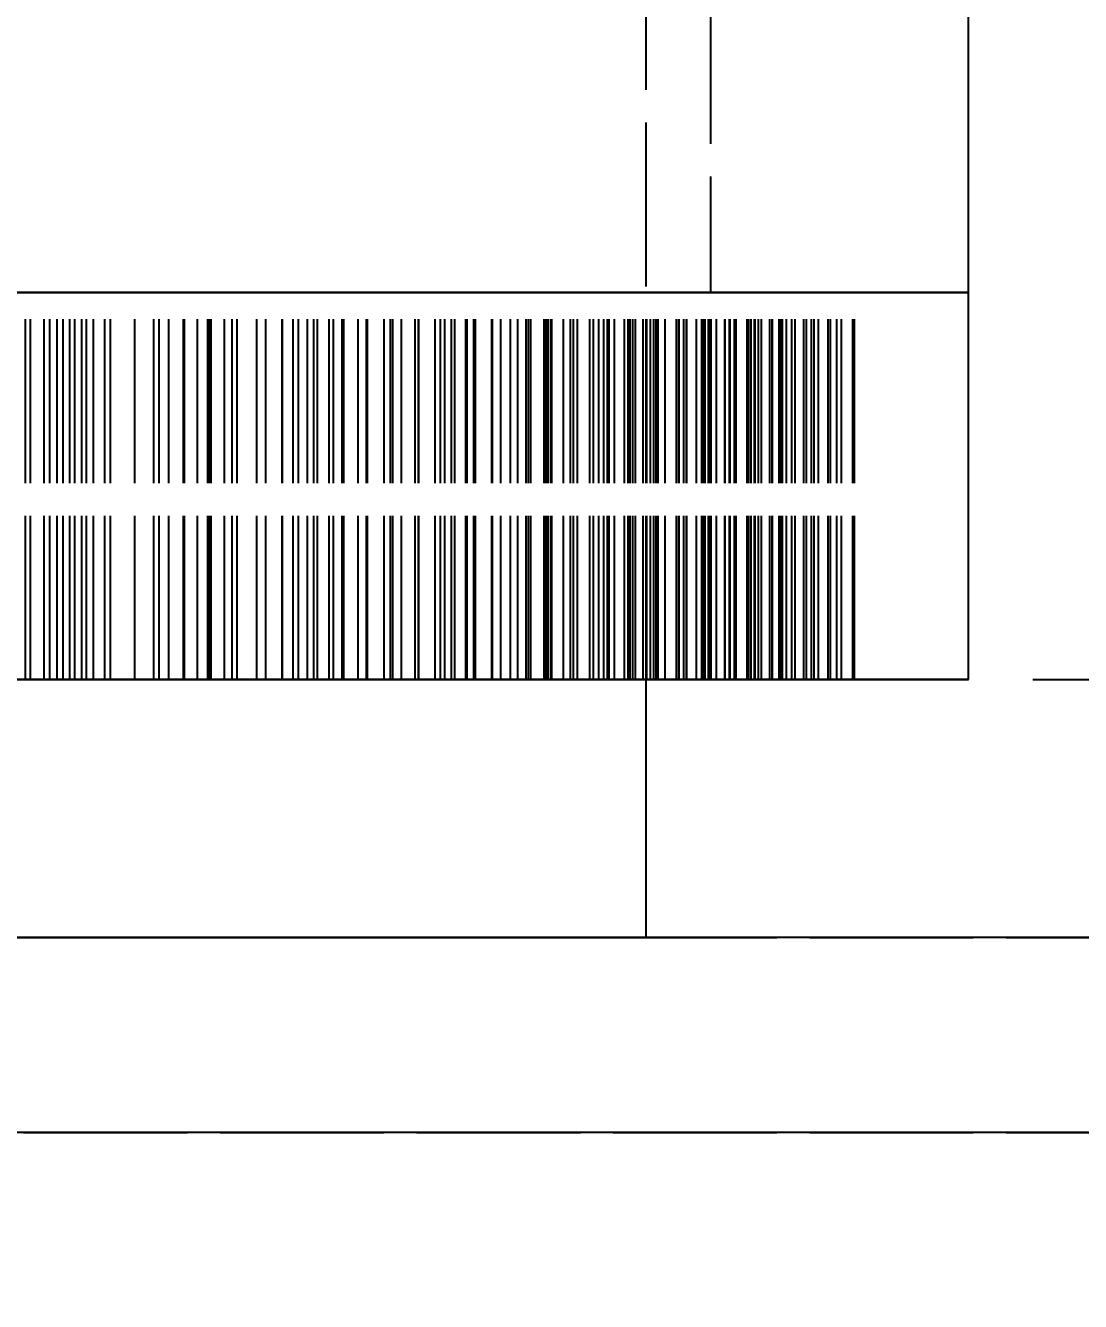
# Model space of a CAD drawing. Header units: millimetres. Extents: x -9 to 221, y -53 to 196.
# Drawn here: x 175.54 to 183.72, y -23.02 to -13.13 of the extents above; entities that cross this region are included whole.
import ezdxf

# ---------------------------------------------------------------- set-up
doc = ezdxf.new("R2010")
doc.units = ezdxf.units.MM
doc.linetypes.add('DASHED', pattern=[1.524, 1.27, -0.254])
for name, color, linetype in [('DIMS', 3, 'CONTINUOUS'), ('HIDDEN', 8, 'DASHED'), ('VISIBLE', 7, 'CONTINUOUS')]:
    doc.layers.add(name, color=color, linetype=linetype)
doc.styles.add('OpenSansCondensed-Light', font='OpenSansCondensed-Light.ttf')
doc.dimstyles.new('EZDXF', dxfattribs={"dimtxt": 0.25, "dimasz": 0.175, "dimexe": 0.375, "dimexo": 0.125, "dimgap": 0.1, "dimtad": 1, "dimlfac": 100, "dimzin": 12, "dimdsep": 46, "dimtxsty": 'OpenSansCondensed-Light', "dimblk": 'ARCHTICK', "dimcen": 2.5, "dimazin": 3, "dimtfac": 0.5, "dimtmove": 2, "dimatfit": 3})

# ---------------------------------------------------------------- blocks, each defined once
blk = doc.blocks.new('_ARCHTICK')
at = {"color": 0, "linetype": 'BYBLOCK', "const_width": 0.15}
blk.add_lwpolyline([(-0.5, -0.5), (0.5, 0.5)], dxfattribs=at)

msp = doc.modelspace()

# ---------------------------------------------------------------- linework, layer by layer
at = {"layer": 'HIDDEN'}
for points in [[(180.85, 23.8), (180.85, -15.2)], [(180.35, -18.2), (180.35, 15.8)], [(180.85, -15.2), (180.15159, -15.2), (179.45317, -15.2), (178.75476, -15.2), (178.05635, -15.2), (177.35794, -15.2), (176.65952, -15.2), (175.96111, -15.2), (175.2627, -15.2), (174.56429, -15.2), (173.86587, -15.2), (173.16746, -15.2), (172.46905, -15.2), (171.77063, -15.2), (171.07222, -15.2), (170.37381, -15.2), (169.6754, -15.2), (168.97698, -15.2), (168.27857, -15.2), (167.58016, -15.2), (166.88175, -15.2), (166.18333, -15.2), (165.48492, -15.2), (164.78651, -15.2)], [(182.85, -15.2), (182.0881, -15.2), (181.32619, -15.2), (180.56429, -15.2), (179.80238, -15.2), (179.04048, -15.2), (178.27857, -15.2), (177.51667, -15.2), (176.75476, -15.2), (175.99286, -15.2), (175.23095, -15.2), (174.46905, -15.2), (173.70714, -15.2), (172.94524, -15.2), (172.18333, -15.2), (171.42143, -15.2), (170.65952, -15.2), (169.89762, -15.2), (169.13571, -15.2), (168.37381, -15.2), (167.6119, -15.2), (166.85, -15.2), (166.0881, -15.2), (165.32619, -15.2)], [(182.85, -15.2), (182.0881, -15.2), (181.32619, -15.2), (180.56429, -15.2), (179.80238, -15.2), (179.04048, -15.2), (178.27857, -15.2), (177.51667, -15.2), (176.75476, -15.2), (175.99286, -15.2), (175.23095, -15.2), (174.46905, -15.2), (173.70714, -15.2), (172.94524, -15.2), (172.18333, -15.2), (171.42143, -15.2), (170.65952, -15.2), (169.89762, -15.2), (169.13571, -15.2), (168.37381, -15.2), (167.6119, -15.2), (166.85, -15.2), (166.0881, -15.2), (165.32619, -15.2)], [(175.2627, -15.2), (175.6119, -15.2), (175.96111, -15.2), (176.31032, -15.2), (176.65952, -15.2), (177.00873, -15.2), (177.35794, -15.2), (177.70714, -15.2), (178.05635, -15.2), (178.40556, -15.2), (178.75476, -15.2), (179.10397, -15.2), (179.45317, -15.2), (179.80238, -15.2), (180.15159, -15.2), (180.50079, -15.2), (180.85, -15.2)], [(175.53626, -15.2), (175.72603, -15.2)], [(175.72603, -15.2), (175.53626, -15.2)], [(175.53626, -18.2), (175.53626, -15.2)], [(175.68052, -15.2), (175.57511, -15.2)], [(175.57511, -15.2), (175.82948, -15.2)], [(175.82948, -15.2), (175.57511, -15.2)], [(175.57511, -15.2), (175.68052, -15.2)], [(175.57511, -18.2), (175.57511, -15.2)], [(175.57511, -18.2), (175.57511, -15.2)], [(175.7819, -15.2), (175.68052, -15.2)], [(175.68052, -15.2), (175.7819, -15.2)], [(175.68052, -18.2), (175.68052, -15.2)], [(175.68052, -18.2), (175.68052, -15.2)], [(175.72603, -15.2), (175.91895, -15.2)], [(175.91895, -15.2), (175.72603, -15.2)], [(175.72603, -18.2), (175.72603, -15.2)], [(175.72603, -18.2), (175.72603, -15.2)], [(175.87946, -15.2), (175.7819, -15.2)], [(175.7819, -15.2), (175.87946, -15.2)], [(175.7819, -18.2), (175.7819, -15.2)], [(175.7819, -18.2), (175.7819, -15.2)], [(175.82948, -15.2), (176.01043, -15.2)], [(176.01043, -15.2), (175.82948, -15.2)], [(175.82948, -18.2), (175.82948, -15.2)], [(175.82948, -18.2), (175.82948, -15.2)], [(175.97335, -15.2), (175.87946, -15.2)], [(175.87946, -15.2), (175.97335, -15.2)], [(175.87946, -18.2), (175.87946, -15.2)], [(175.87946, -18.2), (175.87946, -15.2)], [(175.91895, -15.2), (176.15054, -15.2)], [(176.15054, -15.2), (175.91895, -15.2)], [(175.91895, -18.2), (175.91895, -15.2)], [(175.91895, -18.2), (175.91895, -15.2)], [(176.06368, -15.2), (175.97335, -15.2)], [(175.97335, -15.2), (176.06368, -15.2)], [(175.97335, -18.2), (175.97335, -15.2)], [(175.97335, -18.2), (175.97335, -15.2)], [(176.01043, -15.2), (176.19505, -15.2)], [(176.19505, -15.2), (176.01043, -15.2)], [(176.01043, -18.2), (176.01043, -15.2)], [(176.01043, -18.2), (176.01043, -15.2)], [(176.15054, -15.2), (176.06368, -15.2)], [(176.06368, -15.2), (176.15054, -15.2)], [(176.06368, -18.2), (176.06368, -15.2)], [(176.06368, -18.2), (176.06368, -15.2)], [(176.15054, -18.2), (176.15054, -15.2)], [(176.15054, -18.2), (176.15054, -15.2)], [(176.19505, -15.2), (176.38308, -15.2)], [(176.38308, -15.2), (176.19505, -15.2)], [(176.19505, -18.2), (176.19505, -15.2)], [(176.19505, -18.2), (176.19505, -15.2)], [(176.38308, -15.2), (176.57432, -15.2)], [(176.57432, -15.2), (176.38308, -15.2)], [(176.38308, -18.2), (176.38308, -15.2)], [(176.38308, -18.2), (176.38308, -15.2)], [(176.64803, -15.2), (176.53135, -15.2)], [(176.53135, -15.2), (176.76396, -15.2)], [(176.76396, -15.2), (176.53135, -15.2)], [(176.53135, -15.2), (176.64803, -15.2)], [(176.53135, -18.2), (176.53135, -15.2)], [(176.53135, -18.2), (176.53135, -15.2)], [(176.57432, -15.2), (176.76857, -15.2)], [(176.76857, -15.2), (176.57432, -15.2)], [(176.57432, -18.2), (176.57432, -15.2)], [(176.57432, -18.2), (176.57432, -15.2)], [(176.76099, -15.2), (176.64803, -15.2)], [(176.64803, -15.2), (176.76099, -15.2)], [(176.64803, -18.2), (176.64803, -15.2)], [(176.64803, -18.2), (176.64803, -15.2)], [(176.87043, -15.2), (176.76099, -15.2)], [(176.76099, -15.2), (176.87043, -15.2)], [(176.76099, -18.2), (176.76099, -15.2)], [(176.76099, -18.2), (176.76099, -15.2)], [(176.76396, -15.2), (176.9497, -15.2)], [(176.9497, -15.2), (176.76396, -15.2)], [(176.76396, -18.2), (176.76396, -15.2)], [(176.76396, -18.2), (176.76396, -15.2)], [(176.76857, -15.2), (176.96569, -15.2)], [(176.96569, -15.2), (176.76857, -15.2)], [(176.76857, -18.2), (176.76857, -15.2)], [(176.76857, -18.2), (176.76857, -15.2)], [(176.97648, -15.2), (176.87043, -15.2)], [(176.87043, -15.2), (176.97648, -15.2)], [(176.87043, -18.2), (176.87043, -15.2)], [(176.87043, -18.2), (176.87043, -15.2)], [(176.9497, -15.2), (177.13878, -15.2)], [(177.13878, -15.2), (176.9497, -15.2)], [(176.9497, -18.2), (176.9497, -15.2)], [(176.9497, -18.2), (176.9497, -15.2)], [(176.96569, -15.2), (177.17878, -15.2)], [(177.17878, -15.2), (176.96569, -15.2)], [(176.96569, -18.2), (176.96569, -15.2)], [(176.96569, -18.2), (176.96569, -15.2)], [(177.07924, -15.2), (176.97648, -15.2)], [(176.97648, -15.2), (177.07924, -15.2)], [(176.97648, -18.2), (176.97648, -15.2)], [(176.97648, -18.2), (176.97648, -15.2)], [(177.17878, -15.2), (177.07924, -15.2)], [(177.07924, -15.2), (177.17878, -15.2)], [(177.07924, -18.2), (177.07924, -15.2)], [(177.07924, -18.2), (177.07924, -15.2)], [(177.13878, -15.2), (177.33096, -15.2)], [(177.33096, -15.2), (177.13878, -15.2)], [(177.13878, -18.2), (177.13878, -15.2)], [(177.13878, -18.2), (177.13878, -15.2)], [(177.17878, -18.2), (177.17878, -15.2)], [(177.17878, -18.2), (177.17878, -15.2)], [(177.33096, -15.2), (177.52602, -15.2)], [(177.52602, -15.2), (177.33096, -15.2)], [(177.33096, -18.2), (177.33096, -15.2)], [(177.33096, -18.2), (177.33096, -15.2)], [(177.52882, -15.2), (177.40145, -15.2)], [(177.40145, -15.2), (177.61116, -15.2)], [(177.61116, -15.2), (177.40145, -15.2)], [(177.40145, -15.2), (177.52882, -15.2)], [(177.40145, -18.2), (177.40145, -15.2)], [(177.40145, -18.2), (177.40145, -15.2)], [(177.52602, -15.2), (177.72381, -15.2)], [(177.72381, -15.2), (177.52602, -15.2)], [(177.52602, -18.2), (177.52602, -15.2)], [(177.52602, -18.2), (177.52602, -15.2)], [(177.65282, -15.2), (177.52882, -15.2)], [(177.52882, -15.2), (177.65282, -15.2)], [(177.52882, -18.2), (177.52882, -15.2)], [(177.52882, -18.2), (177.52882, -15.2)], [(177.61116, -15.2), (177.8008, -15.2)], [(177.8008, -15.2), (177.61116, -15.2)], [(177.61116, -18.2), (177.61116, -15.2)], [(177.61116, -18.2), (177.61116, -15.2)], [(177.77361, -15.2), (177.65282, -15.2)], [(177.65282, -15.2), (177.77361, -15.2)], [(177.65282, -18.2), (177.65282, -15.2)], [(177.65282, -18.2), (177.65282, -15.2)], [(177.72381, -15.2), (177.92418, -15.2)], [(177.92418, -15.2), (177.72381, -15.2)], [(177.72381, -18.2), (177.72381, -15.2)], [(177.72381, -18.2), (177.72381, -15.2)], [(177.8913, -15.2), (177.77361, -15.2)], [(177.77361, -15.2), (177.8913, -15.2)], [(177.77361, -18.2), (177.77361, -15.2)], [(177.77361, -18.2), (177.77361, -15.2)], [(177.8008, -15.2), (177.99342, -15.2)], [(177.99342, -15.2), (177.8008, -15.2)], [(177.8008, -18.2), (177.8008, -15.2)], [(177.8008, -18.2), (177.8008, -15.2)], [(178.00598, -15.2), (177.8913, -15.2)], [(177.8913, -15.2), (178.00598, -15.2)], [(177.8913, -18.2), (177.8913, -15.2)], [(177.8913, -18.2), (177.8913, -15.2)], [(177.92418, -15.2), (178.11773, -15.2)], [(178.11773, -15.2), (177.92418, -15.2)], [(177.92418, -18.2), (177.92418, -15.2)], [(177.92418, -18.2), (177.92418, -15.2)], [(177.99342, -15.2), (178.1888, -15.2)], [(178.1888, -15.2), (177.99342, -15.2)], [(177.99342, -18.2), (177.99342, -15.2)], [(177.99342, -18.2), (177.99342, -15.2)], [(178.11773, -15.2), (178.00598, -15.2)], [(178.00598, -15.2), (178.11773, -15.2)], [(178.00598, -18.2), (178.00598, -15.2)], [(178.00598, -18.2), (178.00598, -15.2)], [(178.11773, -18.2), (178.11773, -15.2)], [(178.11773, -18.2), (178.11773, -15.2)], [(178.31861, -15.2), (178.18117, -15.2)], [(178.18117, -15.2), (178.36695, -15.2)], [(178.36695, -15.2), (178.18117, -15.2)], [(178.18117, -15.2), (178.31861, -15.2)], [(178.18117, -18.2), (178.18117, -15.2)], [(178.18117, -18.2), (178.18117, -15.2)], [(178.1888, -15.2), (178.38674, -15.2)], [(178.38674, -15.2), (178.1888, -15.2)], [(178.1888, -18.2), (178.1888, -15.2)], [(178.1888, -18.2), (178.1888, -15.2)], [(178.45304, -15.2), (178.31861, -15.2)], [(178.31861, -15.2), (178.45304, -15.2)], [(178.31861, -18.2), (178.31861, -15.2)], [(178.31861, -18.2), (178.31861, -15.2)], [(178.36695, -15.2), (178.55956, -15.2)], [(178.55956, -15.2), (178.36695, -15.2)], [(178.36695, -18.2), (178.36695, -15.2)], [(178.36695, -18.2), (178.36695, -15.2)], [(178.38674, -15.2), (178.5871, -15.2)], [(178.5871, -15.2), (178.38674, -15.2)], [(178.38674, -18.2), (178.38674, -15.2)], [(178.38674, -18.2), (178.38674, -15.2)], [(178.58459, -15.2), (178.45304, -15.2)], [(178.45304, -15.2), (178.58459, -15.2)], [(178.45304, -18.2), (178.45304, -15.2)], [(178.45304, -18.2), (178.45304, -15.2)], [(178.55956, -15.2), (178.75479, -15.2)], [(178.75479, -15.2), (178.55956, -15.2)], [(178.55956, -18.2), (178.55956, -15.2)], [(178.55956, -18.2), (178.55956, -15.2)], [(178.71335, -15.2), (178.58459, -15.2)], [(178.58459, -15.2), (178.71335, -15.2)], [(178.58459, -18.2), (178.58459, -15.2)], [(178.58459, -18.2), (178.58459, -15.2)], [(178.5871, -15.2), (178.78975, -15.2)], [(178.78975, -15.2), (178.5871, -15.2)], [(178.5871, -18.2), (178.5871, -15.2)], [(178.5871, -18.2), (178.5871, -15.2)], [(178.83941, -15.2), (178.71335, -15.2)], [(178.71335, -15.2), (178.83941, -15.2)], [(178.71335, -18.2), (178.71335, -15.2)], [(178.71335, -18.2), (178.71335, -15.2)], [(178.75479, -15.2), (178.95242, -15.2)], [(178.95242, -15.2), (178.75479, -15.2)], [(178.75479, -18.2), (178.75479, -15.2)], [(178.75479, -18.2), (178.75479, -15.2)], [(178.78975, -15.2), (178.96281, -15.2)], [(178.96281, -15.2), (178.78975, -15.2)], [(178.78975, -18.2), (178.78975, -15.2)], [(178.78975, -18.2), (178.78975, -15.2)], [(178.96281, -15.2), (178.83941, -15.2)], [(178.83941, -15.2), (178.96281, -15.2)], [(178.83941, -18.2), (178.83941, -15.2)], [(178.83941, -18.2), (178.83941, -15.2)], [(179.01356, -15.2), (178.86671, -15.2)], [(178.86671, -15.2), (179.02767, -15.2)], [(179.02767, -15.2), (178.86671, -15.2)], [(178.86671, -15.2), (179.01356, -15.2)], [(178.86671, -18.2), (178.86671, -15.2)], [(178.86671, -18.2), (178.86671, -15.2)], [(178.95242, -15.2), (179.15228, -15.2)], [(179.15228, -15.2), (178.95242, -15.2)], [(178.95242, -18.2), (178.95242, -15.2)], [(178.95242, -18.2), (178.95242, -15.2)], [(178.96281, -18.2), (178.96281, -15.2)], [(178.96281, -18.2), (178.96281, -15.2)], [(179.15776, -15.2), (179.01356, -15.2)], [(179.01356, -15.2), (179.15776, -15.2)], [(179.01356, -18.2), (179.01356, -15.2)], [(179.01356, -18.2), (179.01356, -15.2)], [(179.02767, -15.2), (179.22231, -15.2)], [(179.22231, -15.2), (179.02767, -15.2)], [(179.02767, -18.2), (179.02767, -15.2)], [(179.02767, -18.2), (179.02767, -15.2)], [(179.15228, -15.2), (179.35424, -15.2)], [(179.35424, -15.2), (179.15228, -15.2)], [(179.15228, -18.2), (179.15228, -15.2)], [(179.15228, -18.2), (179.15228, -15.2)], [(179.29942, -15.2), (179.15776, -15.2)], [(179.15776, -15.2), (179.29942, -15.2)], [(179.15776, -18.2), (179.15776, -15.2)], [(179.15776, -18.2), (179.15776, -15.2)], [(179.22231, -15.2), (179.41918, -15.2)], [(179.41918, -15.2), (179.22231, -15.2)], [(179.22231, -18.2), (179.22231, -15.2)], [(179.22231, -18.2), (179.22231, -15.2)], [(179.43863, -15.2), (179.29942, -15.2)], [(179.29942, -15.2), (179.43863, -15.2)], [(179.29942, -18.2), (179.29942, -15.2)], [(179.29942, -18.2), (179.29942, -15.2)], [(179.35424, -15.2), (179.55817, -15.2)], [(179.55817, -15.2), (179.35424, -15.2)], [(179.35424, -18.2), (179.35424, -15.2)], [(179.35424, -18.2), (179.35424, -15.2)], [(179.41918, -15.2), (179.6181, -15.2)], [(179.6181, -15.2), (179.41918, -15.2)], [(179.41918, -18.2), (179.41918, -15.2)], [(179.41918, -18.2), (179.41918, -15.2)], [(179.57544, -15.2), (179.43863, -15.2)], [(179.43863, -15.2), (179.57544, -15.2)], [(179.43863, -18.2), (179.43863, -15.2)], [(179.43863, -18.2), (179.43863, -15.2)], [(179.61027, -15.2), (179.45473, -15.2)], [(179.45473, -15.2), (179.59008, -15.2)], [(179.59008, -15.2), (179.45473, -15.2)], [(179.45473, -15.2), (179.61027, -15.2)], [(179.45473, -18.2), (179.45473, -15.2)], [(179.45473, -18.2), (179.45473, -15.2)], [(179.55817, -15.2), (179.70989, -15.2)], [(179.70989, -15.2), (179.55817, -15.2)], [(179.55817, -18.2), (179.55817, -15.2)], [(179.55817, -18.2), (179.55817, -15.2)], [(179.70989, -15.2), (179.57544, -15.2)], [(179.57544, -15.2), (179.70989, -15.2)], [(179.57544, -18.2), (179.57544, -15.2)], [(179.57544, -18.2), (179.57544, -15.2)], [(179.59008, -15.2), (179.7858, -15.2)], [(179.7858, -15.2), (179.59008, -15.2)], [(179.59008, -18.2), (179.59008, -15.2)], [(179.59008, -18.2), (179.59008, -15.2)], [(179.76354, -15.2), (179.61027, -15.2)], [(179.61027, -15.2), (179.76354, -15.2)], [(179.61027, -18.2), (179.61027, -15.2)], [(179.61027, -18.2), (179.61027, -15.2)], [(179.6181, -15.2), (179.81891, -15.2)], [(179.81891, -15.2), (179.6181, -15.2)], [(179.6181, -18.2), (179.6181, -15.2)], [(179.6181, -18.2), (179.6181, -15.2)], [(179.70989, -18.2), (179.70989, -15.2)], [(179.70989, -18.2), (179.70989, -15.2)], [(179.91463, -15.2), (179.76354, -15.2)], [(179.76354, -15.2), (179.91463, -15.2)], [(179.76354, -18.2), (179.76354, -15.2)], [(179.76354, -18.2), (179.76354, -15.2)], [(179.7858, -15.2), (179.98337, -15.2)], [(179.98337, -15.2), (179.7858, -15.2)], [(179.7858, -18.2), (179.7858, -15.2)], [(179.7858, -18.2), (179.7858, -15.2)], [(179.81891, -15.2), (180.02148, -15.2)], [(180.02148, -15.2), (179.81891, -15.2)], [(179.81891, -18.2), (179.81891, -15.2)], [(179.81891, -18.2), (179.81891, -15.2)], [(180.06361, -15.2), (179.91463, -15.2)], [(179.91463, -15.2), (180.06361, -15.2)], [(179.91463, -18.2), (179.91463, -15.2)], [(179.91463, -18.2), (179.91463, -15.2)], [(180.10583, -15.2), (179.94236, -15.2)], [(179.94236, -15.2), (180.05144, -15.2)], [(180.05144, -15.2), (179.94236, -15.2)], [(179.94236, -15.2), (180.10583, -15.2)], [(179.94236, -18.2), (179.94236, -15.2)], [(179.94236, -18.2), (179.94236, -15.2)], [(179.98337, -15.2), (180.1826, -15.2)], [(180.1826, -15.2), (179.98337, -15.2)], [(179.98337, -18.2), (179.98337, -15.2)], [(179.98337, -18.2), (179.98337, -15.2)], [(180.02148, -15.2), (180.2257, -15.2)], [(180.2257, -15.2), (180.02148, -15.2)], [(180.02148, -18.2), (180.02148, -15.2)], [(180.02148, -18.2), (180.02148, -15.2)], [(180.05144, -15.2), (180.2473, -15.2)], [(180.2473, -15.2), (180.05144, -15.2)], [(180.05144, -18.2), (180.05144, -15.2)], [(180.05144, -18.2), (180.05144, -15.2)], [(180.21051, -15.2), (180.06361, -15.2)], [(180.06361, -15.2), (180.21051, -15.2)], [(180.06361, -18.2), (180.06361, -15.2)], [(180.06361, -18.2), (180.06361, -15.2)], [(180.26743, -15.2), (180.10583, -15.2)], [(180.10583, -15.2), (180.26743, -15.2)], [(180.10583, -18.2), (180.10583, -15.2)], [(180.10583, -18.2), (180.10583, -15.2)], [(180.1826, -15.2), (180.38338, -15.2)], [(180.38338, -15.2), (180.1826, -15.2)], [(180.1826, -18.2), (180.1826, -15.2)], [(180.1826, -18.2), (180.1826, -15.2)], [(180.35535, -15.2), (180.21051, -15.2)], [(180.21051, -15.2), (180.35535, -15.2)], [(180.21051, -18.2), (180.21051, -15.2)], [(180.21051, -18.2), (180.21051, -15.2)], [(180.2257, -15.2), (180.35535, -15.2)], [(180.35535, -15.2), (180.2257, -15.2)], [(180.2257, -18.2), (180.2257, -15.2)], [(180.2257, -18.2), (180.2257, -15.2)], [(180.2473, -15.2), (180.44459, -15.2)], [(180.44459, -15.2), (180.2473, -15.2)], [(180.2473, -18.2), (180.2473, -15.2)], [(180.2473, -18.2), (180.2473, -15.2)], [(180.42722, -15.2), (180.26743, -15.2)], [(180.26743, -15.2), (180.42722, -15.2)], [(180.26743, -18.2), (180.26743, -15.2)], [(180.26743, -18.2), (180.26743, -15.2)], [(180.49784, -15.2), (180.32724, -15.2)], [(180.32724, -15.2), (180.40952, -15.2)], [(180.40952, -15.2), (180.32724, -15.2)], [(180.32724, -15.2), (180.49784, -15.2)], [(180.32724, -18.2), (180.32724, -15.2)], [(180.32724, -18.2), (180.32724, -15.2)], [(180.35535, -18.2), (180.35535, -15.2)], [(180.35535, -18.2), (180.35535, -15.2)], [(180.38338, -15.2), (180.58557, -15.2)], [(180.58557, -15.2), (180.38338, -15.2)], [(180.38338, -18.2), (180.38338, -15.2)], [(180.38338, -18.2), (180.38338, -15.2)], [(180.40952, -15.2), (180.60455, -15.2)], [(180.60455, -15.2), (180.40952, -15.2)], [(180.40952, -18.2), (180.40952, -15.2)], [(180.40952, -18.2), (180.40952, -15.2)], [(180.58523, -15.2), (180.42722, -15.2)], [(180.42722, -15.2), (180.58523, -15.2)], [(180.42722, -18.2), (180.42722, -15.2)], [(180.42722, -18.2), (180.42722, -15.2)], [(180.44459, -15.2), (180.64318, -15.2)], [(180.64318, -15.2), (180.44459, -15.2)], [(180.44459, -18.2), (180.44459, -15.2)], [(180.44459, -18.2), (180.44459, -15.2)], [(180.66698, -15.2), (180.49784, -15.2)], [(180.49784, -15.2), (180.66698, -15.2)], [(180.49784, -18.2), (180.49784, -15.2)], [(180.49784, -18.2), (180.49784, -15.2)], [(180.7415, -15.2), (180.58523, -15.2)], [(180.58523, -15.2), (180.7415, -15.2)], [(180.58523, -18.2), (180.58523, -15.2)], [(180.58523, -18.2), (180.58523, -15.2)], [(180.58557, -15.2), (180.78909, -15.2)], [(180.78909, -15.2), (180.58557, -15.2)], [(180.58557, -18.2), (180.58557, -15.2)], [(180.58557, -18.2), (180.58557, -15.2)], [(180.60455, -15.2), (180.80061, -15.2)], [(180.80061, -15.2), (180.60455, -15.2)], [(180.60455, -18.2), (180.60455, -15.2)], [(180.60455, -18.2), (180.60455, -15.2)], [(180.78439, -15.2), (180.60748, -15.2)], [(180.60748, -15.2), (180.66255, -15.2)], [(180.66255, -15.2), (180.60748, -15.2)], [(180.60748, -15.2), (180.78439, -15.2)], [(180.60748, -18.2), (180.60748, -15.2)], [(180.60748, -18.2), (180.60748, -15.2)], [(180.64318, -15.2), (180.84294, -15.2)], [(180.84294, -15.2), (180.64318, -15.2)], [(180.64318, -18.2), (180.64318, -15.2)], [(180.64318, -18.2), (180.64318, -15.2)], [(180.66255, -15.2), (180.85582, -15.2)], [(180.85582, -15.2), (180.66255, -15.2)], [(180.66255, -18.2), (180.66255, -15.2)], [(180.66255, -18.2), (180.66255, -15.2)], [(180.83468, -15.2), (180.66698, -15.2)], [(180.66698, -15.2), (180.83468, -15.2)], [(180.66698, -18.2), (180.66698, -15.2)], [(180.66698, -18.2), (180.66698, -15.2)], [(180.89604, -15.2), (180.7415, -15.2)], [(180.7415, -15.2), (180.89604, -15.2)], [(180.7415, -18.2), (180.7415, -15.2)], [(180.7415, -18.2), (180.7415, -15.2)], [(180.96407, -15.2), (180.78172, -15.2)], [(180.78172, -15.2), (180.80932, -15.2)], [(180.80932, -15.2), (180.78172, -15.2)], [(180.78172, -15.2), (180.96407, -15.2)], [(180.78172, -18.2), (180.78172, -15.2)], [(180.78172, -18.2), (180.78172, -15.2)], [(180.96024, -15.2), (180.78439, -15.2)], [(180.78439, -15.2), (180.96024, -15.2)], [(180.78439, -18.2), (180.78439, -15.2)], [(180.78439, -18.2), (180.78439, -15.2)], [(180.78909, -15.2), (180.89604, -15.2)], [(180.89604, -15.2), (180.78909, -15.2)], [(180.78909, -18.2), (180.78909, -15.2)], [(180.78909, -18.2), (180.78909, -15.2)], [(180.80061, -15.2), (180.99758, -15.2)], [(180.99758, -15.2), (180.80061, -15.2)], [(180.80061, -18.2), (180.80061, -15.2)], [(180.80061, -18.2), (180.80061, -15.2)], [(180.80932, -15.2), (180.99987, -15.2)], [(180.99987, -15.2), (180.80932, -15.2)], [(180.80932, -18.2), (180.80932, -15.2)], [(180.80932, -18.2), (180.80932, -15.2)], [(181.00097, -15.2), (180.83468, -15.2)], [(180.83468, -15.2), (181.00097, -15.2)], [(180.83468, -18.2), (180.83468, -15.2)], [(180.83468, -18.2), (180.83468, -15.2)], [(180.84294, -15.2), (181.04377, -15.2)], [(181.04377, -15.2), (180.84294, -15.2)], [(180.84294, -18.2), (180.84294, -15.2)], [(180.84294, -18.2), (180.84294, -15.2)], [(181.03602, -15.2), (180.84911, -15.2)], [(180.84911, -15.2), (181.03602, -15.2)], [(180.84911, -18.2), (180.84911, -15.2)], [(180.84911, -18.2), (180.84911, -15.2)], [(180.85582, -15.2), (181.04969, -15.2)], [(181.04969, -15.2), (180.85582, -15.2)], [(180.85582, -18.2), (180.85582, -15.2)], [(180.85582, -18.2), (180.85582, -15.2)], [(180.89604, -18.2), (180.89604, -15.2)], [(180.89604, -18.2), (180.89604, -15.2)], [(181.13503, -15.2), (180.96024, -15.2)], [(180.96024, -15.2), (181.13503, -15.2)], [(180.96024, -18.2), (180.96024, -15.2)], [(180.96024, -18.2), (180.96024, -15.2)], [(181.14578, -15.2), (180.96407, -15.2)], [(180.96407, -15.2), (181.14578, -15.2)], [(180.96407, -18.2), (180.96407, -15.2)], [(180.96407, -18.2), (180.96407, -15.2)], [(180.99758, -15.2), (181.19535, -15.2)], [(181.19535, -15.2), (180.99758, -15.2)], [(180.99758, -18.2), (180.99758, -15.2)], [(180.99758, -18.2), (180.99758, -15.2)], [(180.99987, -15.2), (181.19061, -15.2)], [(181.19061, -15.2), (180.99987, -15.2)], [(180.99987, -18.2), (180.99987, -15.2)], [(180.99987, -18.2), (180.99987, -15.2)], [(181.16585, -15.2), (181.00097, -15.2)], [(181.00097, -15.2), (181.16585, -15.2)], [(181.00097, -18.2), (181.00097, -15.2)], [(181.00097, -18.2), (181.00097, -15.2)], [(181.22269, -15.2), (181.03602, -15.2)], [(181.03602, -15.2), (181.22269, -15.2)], [(181.03602, -18.2), (181.03602, -15.2)], [(181.03602, -18.2), (181.03602, -15.2)], [(181.04377, -15.2), (181.24559, -15.2)], [(181.24559, -15.2), (181.04377, -15.2)], [(181.04377, -18.2), (181.04377, -15.2)], [(181.04377, -18.2), (181.04377, -15.2)], [(181.04969, -15.2), (181.24408, -15.2)], [(181.24408, -15.2), (181.04969, -15.2)], [(181.04969, -18.2), (181.04969, -15.2)], [(181.04969, -18.2), (181.04969, -15.2)], [(181.30878, -15.2), (181.13503, -15.2)], [(181.13503, -15.2), (181.30878, -15.2)], [(181.13503, -18.2), (181.13503, -15.2)], [(181.13503, -18.2), (181.13503, -15.2)], [(181.32682, -15.2), (181.14578, -15.2)], [(181.14578, -15.2), (181.32682, -15.2)], [(181.14578, -18.2), (181.14578, -15.2)], [(181.14578, -18.2), (181.14578, -15.2)], [(181.32933, -15.2), (181.16585, -15.2)], [(181.16585, -15.2), (181.32933, -15.2)], [(181.16585, -18.2), (181.16585, -15.2)], [(181.16585, -18.2), (181.16585, -15.2)], [(181.19061, -15.2), (181.38147, -15.2)], [(181.38147, -15.2), (181.19061, -15.2)], [(181.19061, -18.2), (181.19061, -15.2)], [(181.19061, -18.2), (181.19061, -15.2)], [(181.19535, -15.2), (181.39385, -15.2)], [(181.39385, -15.2), (181.19535, -15.2)], [(181.19535, -18.2), (181.19535, -15.2)], [(181.19535, -18.2), (181.19535, -15.2)], [(181.4091, -15.2), (181.22269, -15.2)], [(181.22269, -15.2), (181.4091, -15.2)], [(181.22269, -18.2), (181.22269, -15.2)], [(181.22269, -18.2), (181.22269, -15.2)], [(181.24408, -15.2), (181.4389, -15.2)], [(181.4389, -15.2), (181.24408, -15.2)], [(181.24408, -18.2), (181.24408, -15.2)], [(181.24408, -18.2), (181.24408, -15.2)], [(181.24559, -15.2), (181.32933, -15.2)], [(181.32933, -15.2), (181.24559, -15.2)], [(181.24559, -18.2), (181.24559, -15.2)], [(181.24559, -18.2), (181.24559, -15.2)], [(181.48147, -15.2), (181.30878, -15.2)], [(181.30878, -15.2), (181.48147, -15.2)], [(181.30878, -18.2), (181.30878, -15.2)], [(181.30878, -18.2), (181.30878, -15.2)], [(181.50718, -15.2), (181.32682, -15.2)], [(181.32682, -15.2), (181.50718, -15.2)], [(181.32682, -18.2), (181.32682, -15.2)], [(181.32682, -18.2), (181.32682, -15.2)], [(181.32933, -18.2), (181.32933, -15.2)], [(181.32933, -18.2), (181.32933, -15.2)], [(181.38147, -15.2), (181.5724, -15.2)], [(181.5724, -15.2), (181.38147, -15.2)], [(181.38147, -18.2), (181.38147, -15.2)], [(181.38147, -18.2), (181.38147, -15.2)], [(181.39385, -15.2), (181.59299, -15.2)], [(181.59299, -15.2), (181.39385, -15.2)], [(181.39385, -18.2), (181.39385, -15.2)], [(181.39385, -18.2), (181.39385, -15.2)], [(181.5952, -15.2), (181.4091, -15.2)], [(181.4091, -15.2), (181.5952, -15.2)], [(181.4091, -18.2), (181.4091, -15.2)], [(181.4091, -18.2), (181.4091, -15.2)], [(181.4389, -15.2), (181.63409, -15.2)], [(181.63409, -15.2), (181.4389, -15.2)], [(181.4389, -18.2), (181.4389, -15.2)], [(181.4389, -18.2), (181.4389, -15.2)], [(181.65309, -15.2), (181.48147, -15.2)], [(181.48147, -15.2), (181.65309, -15.2)], [(181.48147, -18.2), (181.48147, -15.2)], [(181.48147, -18.2), (181.48147, -15.2)], [(181.68684, -15.2), (181.50718, -15.2)], [(181.50718, -15.2), (181.68684, -15.2)], [(181.50718, -18.2), (181.50718, -15.2)], [(181.50718, -18.2), (181.50718, -15.2)], [(181.5724, -15.2), (181.76334, -15.2)], [(181.76334, -15.2), (181.5724, -15.2)], [(181.5724, -18.2), (181.5724, -15.2)], [(181.5724, -18.2), (181.5724, -15.2)], [(181.59299, -15.2), (181.65309, -15.2)], [(181.65309, -15.2), (181.59299, -15.2)], [(181.59299, -18.2), (181.59299, -15.2)], [(181.59299, -18.2), (181.59299, -15.2)], [(181.78095, -15.2), (181.5952, -15.2)], [(181.5952, -15.2), (181.78095, -15.2)], [(181.5952, -18.2), (181.5952, -15.2)], [(181.5952, -18.2), (181.5952, -15.2)], [(181.63409, -15.2), (181.82959, -15.2)], [(181.82959, -15.2), (181.63409, -15.2)], [(181.63409, -18.2), (181.63409, -15.2)], [(181.63409, -18.2), (181.63409, -15.2)], [(181.65309, -18.2), (181.65309, -15.2)], [(181.65309, -18.2), (181.65309, -15.2)], [(181.86576, -15.2), (181.68684, -15.2)], [(181.68684, -15.2), (181.86576, -15.2)], [(181.68684, -18.2), (181.68684, -15.2)], [(181.68684, -18.2), (181.68684, -15.2)], [(181.76334, -15.2), (181.95423, -15.2)], [(181.95423, -15.2), (181.76334, -15.2)], [(181.76334, -18.2), (181.76334, -15.2)], [(181.76334, -18.2), (181.76334, -15.2)], [(181.96631, -15.2), (181.78095, -15.2)], [(181.78095, -15.2), (181.96631, -15.2)], [(181.78095, -18.2), (181.78095, -15.2)], [(181.78095, -18.2), (181.78095, -15.2)], [(181.82959, -15.2), (181.86576, -15.2)], [(181.86576, -15.2), (181.82959, -15.2)], [(181.82959, -18.2), (181.82959, -15.2)], [(181.82959, -18.2), (181.82959, -15.2)], [(181.86576, -18.2), (181.86576, -15.2)], [(181.86576, -18.2), (181.86576, -15.2)], [(181.95423, -15.2), (181.96631, -15.2)], [(181.96631, -15.2), (181.95423, -15.2)], [(181.95423, -18.2), (181.95423, -15.2)], [(181.95423, -18.2), (181.95423, -15.2)], [(181.96631, -18.2), (181.96631, -15.2)], [(181.96631, -18.2), (181.96631, -15.2)], [(182.85, -18.2), (182.0881, -18.2), (181.32619, -18.2), (180.56429, -18.2), (179.80238, -18.2), (179.04048, -18.2), (178.27857, -18.2), (177.51667, -18.2), (176.75476, -18.2), (175.99286, -18.2), (175.23095, -18.2), (174.46905, -18.2), (173.70714, -18.2), (172.94524, -18.2), (172.18333, -18.2), (171.42143, -18.2), (170.65952, -18.2), (169.89762, -18.2), (169.13571, -18.2), (168.37381, -18.2), (167.6119, -18.2), (166.85, -18.2), (166.0881, -18.2), (165.32619, -18.2)], [(175.53626, -18.2), (175.72603, -18.2)], [(175.72603, -18.2), (175.53626, -18.2)], [(175.68052, -18.2), (175.57511, -18.2)], [(175.57511, -18.2), (175.82948, -18.2)], [(175.82948, -18.2), (175.57511, -18.2)], [(175.57511, -18.2), (175.68052, -18.2)], [(175.7819, -18.2), (175.68052, -18.2)], [(175.68052, -18.2), (175.7819, -18.2)], [(175.72603, -18.2), (175.91895, -18.2)], [(175.91895, -18.2), (175.72603, -18.2)], [(175.87946, -18.2), (175.7819, -18.2)], [(175.7819, -18.2), (175.87946, -18.2)], [(175.82948, -18.2), (176.01043, -18.2)], [(176.01043, -18.2), (175.82948, -18.2)], [(175.97335, -18.2), (175.87946, -18.2)], [(175.87946, -18.2), (175.97335, -18.2)], [(175.91895, -18.2), (176.15054, -18.2)], [(176.15054, -18.2), (175.91895, -18.2)], [(176.06368, -18.2), (175.97335, -18.2)], [(175.97335, -18.2), (176.06368, -18.2)], [(176.01043, -18.2), (176.19505, -18.2)], [(176.19505, -18.2), (176.01043, -18.2)], [(176.15054, -18.2), (176.06368, -18.2)], [(176.06368, -18.2), (176.15054, -18.2)], [(176.19505, -18.2), (176.38308, -18.2)], [(176.38308, -18.2), (176.19505, -18.2)], [(176.38308, -18.2), (176.57432, -18.2)], [(176.57432, -18.2), (176.38308, -18.2)], [(176.64803, -18.2), (176.53135, -18.2)], [(176.53135, -18.2), (176.76396, -18.2)], [(176.76396, -18.2), (176.53135, -18.2)], [(176.53135, -18.2), (176.64803, -18.2)], [(176.57432, -18.2), (176.76857, -18.2)], [(176.76857, -18.2), (176.57432, -18.2)], [(176.76099, -18.2), (176.64803, -18.2)], [(176.64803, -18.2), (176.76099, -18.2)], [(176.87043, -18.2), (176.76099, -18.2)], [(176.76099, -18.2), (176.87043, -18.2)], [(176.76396, -18.2), (176.9497, -18.2)], [(176.9497, -18.2), (176.76396, -18.2)], [(176.76857, -18.2), (176.96569, -18.2)], [(176.96569, -18.2), (176.76857, -18.2)], [(176.97648, -18.2), (176.87043, -18.2)], [(176.87043, -18.2), (176.97648, -18.2)], [(176.9497, -18.2), (177.13878, -18.2)], [(177.13878, -18.2), (176.9497, -18.2)], [(176.96569, -18.2), (177.17878, -18.2)], [(177.17878, -18.2), (176.96569, -18.2)], [(177.07924, -18.2), (176.97648, -18.2)], [(176.97648, -18.2), (177.07924, -18.2)], [(177.17878, -18.2), (177.07924, -18.2)], [(177.07924, -18.2), (177.17878, -18.2)], [(177.13878, -18.2), (177.33096, -18.2)], [(177.33096, -18.2), (177.13878, -18.2)], [(177.33096, -18.2), (177.52602, -18.2)], [(177.52602, -18.2), (177.33096, -18.2)], [(177.52882, -18.2), (177.40145, -18.2)], [(177.40145, -18.2), (177.61116, -18.2)], [(177.61116, -18.2), (177.40145, -18.2)], [(177.40145, -18.2), (177.52882, -18.2)], [(177.52602, -18.2), (177.72381, -18.2)], [(177.72381, -18.2), (177.52602, -18.2)], [(177.65282, -18.2), (177.52882, -18.2)], [(177.52882, -18.2), (177.65282, -18.2)], [(177.61116, -18.2), (177.8008, -18.2)], [(177.8008, -18.2), (177.61116, -18.2)], [(177.77361, -18.2), (177.65282, -18.2)], [(177.65282, -18.2), (177.77361, -18.2)], [(177.72381, -18.2), (177.92418, -18.2)], [(177.92418, -18.2), (177.72381, -18.2)], [(177.8913, -18.2), (177.77361, -18.2)], [(177.77361, -18.2), (177.8913, -18.2)], [(177.8008, -18.2), (177.99342, -18.2)], [(177.99342, -18.2), (177.8008, -18.2)], [(178.00598, -18.2), (177.8913, -18.2)], [(177.8913, -18.2), (178.00598, -18.2)], [(177.92418, -18.2), (178.11773, -18.2)], [(178.11773, -18.2), (177.92418, -18.2)], [(177.99342, -18.2), (178.1888, -18.2)], [(178.1888, -18.2), (177.99342, -18.2)], [(178.11773, -18.2), (178.00598, -18.2)], [(178.00598, -18.2), (178.11773, -18.2)], [(178.31861, -18.2), (178.18117, -18.2)], [(178.18117, -18.2), (178.36695, -18.2)], [(178.36695, -18.2), (178.18117, -18.2)], [(178.18117, -18.2), (178.31861, -18.2)], [(178.1888, -18.2), (178.38674, -18.2)], [(178.38674, -18.2), (178.1888, -18.2)], [(178.45304, -18.2), (178.31861, -18.2)], [(178.31861, -18.2), (178.45304, -18.2)], [(178.36695, -18.2), (178.55956, -18.2)], [(178.55956, -18.2), (178.36695, -18.2)], [(178.38674, -18.2), (178.5871, -18.2)], [(178.5871, -18.2), (178.38674, -18.2)], [(178.58459, -18.2), (178.45304, -18.2)], [(178.45304, -18.2), (178.58459, -18.2)], [(178.55956, -18.2), (178.75479, -18.2)], [(178.75479, -18.2), (178.55956, -18.2)], [(178.71335, -18.2), (178.58459, -18.2)], [(178.58459, -18.2), (178.71335, -18.2)], [(178.5871, -18.2), (178.78975, -18.2)], [(178.78975, -18.2), (178.5871, -18.2)], [(178.83941, -18.2), (178.71335, -18.2)], [(178.71335, -18.2), (178.83941, -18.2)], [(178.75479, -18.2), (178.95242, -18.2)], [(178.95242, -18.2), (178.75479, -18.2)], [(178.78975, -18.2), (178.96281, -18.2)], [(178.96281, -18.2), (178.78975, -18.2)], [(178.96281, -18.2), (178.83941, -18.2)], [(178.83941, -18.2), (178.96281, -18.2)], [(179.01356, -18.2), (178.86671, -18.2)], [(178.86671, -18.2), (179.02767, -18.2)], [(179.02767, -18.2), (178.86671, -18.2)], [(178.86671, -18.2), (179.01356, -18.2)], [(178.95242, -18.2), (179.15228, -18.2)], [(179.15228, -18.2), (178.95242, -18.2)], [(179.15776, -18.2), (179.01356, -18.2)], [(179.01356, -18.2), (179.15776, -18.2)], [(179.02767, -18.2), (179.22231, -18.2)], [(179.22231, -18.2), (179.02767, -18.2)], [(179.15228, -18.2), (179.35424, -18.2)], [(179.35424, -18.2), (179.15228, -18.2)], [(179.29942, -18.2), (179.15776, -18.2)], [(179.15776, -18.2), (179.29942, -18.2)], [(179.22231, -18.2), (179.41918, -18.2)], [(179.41918, -18.2), (179.22231, -18.2)], [(179.43863, -18.2), (179.29942, -18.2)], [(179.29942, -18.2), (179.43863, -18.2)], [(179.35424, -18.2), (179.55817, -18.2)], [(179.55817, -18.2), (179.35424, -18.2)], [(179.41918, -18.2), (179.6181, -18.2)], [(179.6181, -18.2), (179.41918, -18.2)], [(179.57544, -18.2), (179.43863, -18.2)], [(179.43863, -18.2), (179.57544, -18.2)], [(179.61027, -18.2), (179.45473, -18.2)], [(179.45473, -18.2), (179.59008, -18.2)], [(179.59008, -18.2), (179.45473, -18.2)], [(179.45473, -18.2), (179.61027, -18.2)], [(179.55817, -18.2), (179.70989, -18.2)], [(179.70989, -18.2), (179.55817, -18.2)], [(179.70989, -18.2), (179.57544, -18.2)], [(179.57544, -18.2), (179.70989, -18.2)], [(179.59008, -18.2), (179.7858, -18.2)], [(179.7858, -18.2), (179.59008, -18.2)], [(179.76354, -18.2), (179.61027, -18.2)], [(179.61027, -18.2), (179.76354, -18.2)], [(179.6181, -18.2), (179.81891, -18.2)], [(179.81891, -18.2), (179.6181, -18.2)], [(179.91463, -18.2), (179.76354, -18.2)], [(179.76354, -18.2), (179.91463, -18.2)], [(179.7858, -18.2), (179.98337, -18.2)], [(179.98337, -18.2), (179.7858, -18.2)], [(179.81891, -18.2), (180.02148, -18.2)], [(180.02148, -18.2), (179.81891, -18.2)], [(180.06361, -18.2), (179.91463, -18.2)], [(179.91463, -18.2), (180.06361, -18.2)], [(180.10583, -18.2), (179.94236, -18.2)], [(179.94236, -18.2), (180.05144, -18.2)], [(180.05144, -18.2), (179.94236, -18.2)], [(179.94236, -18.2), (180.10583, -18.2)], [(179.98337, -18.2), (180.1826, -18.2)], [(180.1826, -18.2), (179.98337, -18.2)], [(180.02148, -18.2), (180.2257, -18.2)], [(180.2257, -18.2), (180.02148, -18.2)], [(180.05144, -18.2), (180.2473, -18.2)], [(180.2473, -18.2), (180.05144, -18.2)], [(180.21051, -18.2), (180.06361, -18.2)], [(180.06361, -18.2), (180.21051, -18.2)], [(180.26743, -18.2), (180.10583, -18.2)], [(180.10583, -18.2), (180.26743, -18.2)], [(180.1826, -18.2), (180.38338, -18.2)], [(180.38338, -18.2), (180.1826, -18.2)], [(180.35535, -18.2), (180.21051, -18.2)], [(180.21051, -18.2), (180.35535, -18.2)], [(180.2257, -18.2), (180.35535, -18.2)], [(180.35535, -18.2), (180.2257, -18.2)], [(180.2473, -18.2), (180.44459, -18.2)], [(180.44459, -18.2), (180.2473, -18.2)], [(180.42722, -18.2), (180.26743, -18.2)], [(180.26743, -18.2), (180.42722, -18.2)], [(180.49784, -18.2), (180.32724, -18.2)], [(180.32724, -18.2), (180.40952, -18.2)], [(180.40952, -18.2), (180.32724, -18.2)], [(180.32724, -18.2), (180.49784, -18.2)], [(180.38338, -18.2), (180.58557, -18.2)], [(180.58557, -18.2), (180.38338, -18.2)], [(180.40952, -18.2), (180.60455, -18.2)], [(180.60455, -18.2), (180.40952, -18.2)], [(180.58523, -18.2), (180.42722, -18.2)], [(180.42722, -18.2), (180.58523, -18.2)], [(180.44459, -18.2), (180.64318, -18.2)], [(180.64318, -18.2), (180.44459, -18.2)], [(180.66698, -18.2), (180.49784, -18.2)], [(180.49784, -18.2), (180.66698, -18.2)], [(180.7415, -18.2), (180.58523, -18.2)], [(180.58523, -18.2), (180.7415, -18.2)], [(180.58557, -18.2), (180.78909, -18.2)], [(180.78909, -18.2), (180.58557, -18.2)], [(180.60455, -18.2), (180.80061, -18.2)], [(180.80061, -18.2), (180.60455, -18.2)], [(180.78439, -18.2), (180.60748, -18.2)], [(180.60748, -18.2), (180.66255, -18.2)], [(180.66255, -18.2), (180.60748, -18.2)], [(180.60748, -18.2), (180.78439, -18.2)], [(180.64318, -18.2), (180.84294, -18.2)], [(180.84294, -18.2), (180.64318, -18.2)], [(180.66255, -18.2), (180.85582, -18.2)], [(180.85582, -18.2), (180.66255, -18.2)], [(180.83468, -18.2), (180.66698, -18.2)], [(180.66698, -18.2), (180.83468, -18.2)], [(180.89604, -18.2), (180.7415, -18.2)], [(180.7415, -18.2), (180.89604, -18.2)], [(180.96407, -18.2), (180.78172, -18.2)], [(180.78172, -18.2), (180.80932, -18.2)], [(180.80932, -18.2), (180.78172, -18.2)], [(180.78172, -18.2), (180.96407, -18.2)], [(180.96024, -18.2), (180.78439, -18.2)], [(180.78439, -18.2), (180.96024, -18.2)], [(180.78909, -18.2), (180.89604, -18.2)], [(180.89604, -18.2), (180.78909, -18.2)], [(180.80061, -18.2), (180.99758, -18.2)], [(180.99758, -18.2), (180.80061, -18.2)], [(180.80932, -18.2), (180.99987, -18.2)], [(180.99987, -18.2), (180.80932, -18.2)], [(181.00097, -18.2), (180.83468, -18.2)], [(180.83468, -18.2), (181.00097, -18.2)], [(180.84294, -18.2), (181.04377, -18.2)], [(181.04377, -18.2), (180.84294, -18.2)], [(181.03602, -18.2), (180.84911, -18.2)], [(180.84911, -18.2), (181.03602, -18.2)], [(180.85582, -18.2), (181.04969, -18.2)], [(181.04969, -18.2), (180.85582, -18.2)], [(181.13503, -18.2), (180.96024, -18.2)], [(180.96024, -18.2), (181.13503, -18.2)], [(181.14578, -18.2), (180.96407, -18.2)], [(180.96407, -18.2), (181.14578, -18.2)], [(180.99758, -18.2), (181.19535, -18.2)], [(181.19535, -18.2), (180.99758, -18.2)], [(180.99987, -18.2), (181.19061, -18.2)], [(181.19061, -18.2), (180.99987, -18.2)], [(181.16585, -18.2), (181.00097, -18.2)], [(181.00097, -18.2), (181.16585, -18.2)], [(181.22269, -18.2), (181.03602, -18.2)], [(181.03602, -18.2), (181.22269, -18.2)], [(181.04377, -18.2), (181.24559, -18.2)], [(181.24559, -18.2), (181.04377, -18.2)], [(181.04969, -18.2), (181.24408, -18.2)], [(181.24408, -18.2), (181.04969, -18.2)], [(181.30878, -18.2), (181.13503, -18.2)], [(181.13503, -18.2), (181.30878, -18.2)], [(181.32682, -18.2), (181.14578, -18.2)], [(181.14578, -18.2), (181.32682, -18.2)], [(181.32933, -18.2), (181.16585, -18.2)], [(181.16585, -18.2), (181.32933, -18.2)], [(181.19061, -18.2), (181.38147, -18.2)], [(181.38147, -18.2), (181.19061, -18.2)], [(181.19535, -18.2), (181.39385, -18.2)], [(181.39385, -18.2), (181.19535, -18.2)], [(181.4091, -18.2), (181.22269, -18.2)], [(181.22269, -18.2), (181.4091, -18.2)], [(181.24408, -18.2), (181.4389, -18.2)], [(181.4389, -18.2), (181.24408, -18.2)], [(181.24559, -18.2), (181.32933, -18.2)], [(181.32933, -18.2), (181.24559, -18.2)], [(181.48147, -18.2), (181.30878, -18.2)], [(181.30878, -18.2), (181.48147, -18.2)], [(181.50718, -18.2), (181.32682, -18.2)], [(181.32682, -18.2), (181.50718, -18.2)], [(181.38147, -18.2), (181.5724, -18.2)], [(181.5724, -18.2), (181.38147, -18.2)], [(181.39385, -18.2), (181.59299, -18.2)], [(181.59299, -18.2), (181.39385, -18.2)], [(181.5952, -18.2), (181.4091, -18.2)], [(181.4091, -18.2), (181.5952, -18.2)], [(181.4389, -18.2), (181.63409, -18.2)], [(181.63409, -18.2), (181.4389, -18.2)], [(181.65309, -18.2), (181.48147, -18.2)], [(181.48147, -18.2), (181.65309, -18.2)], [(181.68684, -18.2), (181.50718, -18.2)], [(181.50718, -18.2), (181.68684, -18.2)], [(181.5724, -18.2), (181.76334, -18.2)], [(181.76334, -18.2), (181.5724, -18.2)], [(181.59299, -18.2), (181.65309, -18.2)], [(181.65309, -18.2), (181.59299, -18.2)], [(181.78095, -18.2), (181.5952, -18.2)], [(181.5952, -18.2), (181.78095, -18.2)], [(181.63409, -18.2), (181.82959, -18.2)], [(181.82959, -18.2), (181.63409, -18.2)], [(181.86576, -18.2), (181.68684, -18.2)], [(181.68684, -18.2), (181.86576, -18.2)], [(181.76334, -18.2), (181.95423, -18.2)], [(181.95423, -18.2), (181.76334, -18.2)], [(181.96631, -18.2), (181.78095, -18.2)], [(181.78095, -18.2), (181.96631, -18.2)], [(181.82959, -18.2), (181.86576, -18.2)], [(181.86576, -18.2), (181.82959, -18.2)], [(181.95423, -18.2), (181.96631, -18.2)], [(181.96631, -18.2), (181.95423, -18.2)], [(94.75, -20.2), (200.25, -20.2)], [(180.35, -20.2), (179.67331, -20.2), (178.99662, -20.2), (178.31992, -20.2), (177.64323, -20.2), (176.96654, -20.2), (176.28985, -20.2), (175.61316, -20.2), (174.93647, -20.2), (174.25977, -20.2), (173.58308, -20.2), (172.90639, -20.2), (172.2297, -20.2), (171.55301, -20.2), (170.87632, -20.2), (170.19962, -20.2), (169.52293, -20.2), (168.84624, -20.2), (168.16955, -20.2), (167.49286, -20.2), (166.81617, -20.2), (166.13947, -20.2), (165.46278, -20.2), (164.78609, -20.2)], [(175.23095, -20.2), (175.57222, -20.2), (175.91349, -20.2), (176.25476, -20.2), (176.59603, -20.2), (176.9373, -20.2), (177.27857, -20.2), (177.61984, -20.2), (177.96111, -20.2), (178.30238, -20.2), (178.64365, -20.2), (178.98492, -20.2), (179.32619, -20.2), (179.66746, -20.2), (180.00873, -20.2), (180.35, -20.2)], [(94.75, -21.71), (200.25, -21.71)]]:
    msp.add_lwpolyline(points, dxfattribs=at)
at = {"layer": 'VISIBLE'}
for points in [[(182.85, -15.2), (182.85, 25.3)], [(175.23095, -15.2), (175.6119, -15.2), (175.99286, -15.2), (176.37381, -15.2), (176.75476, -15.2), (177.13571, -15.2), (177.51667, -15.2), (177.89762, -15.2), (178.27857, -15.2), (178.65952, -15.2), (179.04048, -15.2), (179.42143, -15.2), (179.80238, -15.2), (180.18333, -15.2), (180.56429, -15.2), (180.94524, -15.2), (181.32619, -15.2), (181.70714, -15.2), (182.0881, -15.2), (182.46905, -15.2), (182.85, -15.2)], [(175.23095, -15.2), (175.6119, -15.2), (175.99286, -15.2), (176.37381, -15.2), (176.75476, -15.2), (177.13571, -15.2), (177.51667, -15.2), (177.89762, -15.2), (178.27857, -15.2), (178.65952, -15.2), (179.04048, -15.2), (179.42143, -15.2), (179.80238, -15.2), (180.18333, -15.2), (180.56429, -15.2), (180.94524, -15.2), (181.32619, -15.2), (181.70714, -15.2), (182.0881, -15.2), (182.46905, -15.2), (182.85, -15.2)], [(182.85, -18.2), (182.85, -15.2)], [(175.23095, -18.2), (175.6119, -18.2), (175.99286, -18.2), (176.37381, -18.2), (176.75476, -18.2), (177.13571, -18.2), (177.51667, -18.2), (177.89762, -18.2), (178.27857, -18.2), (178.65952, -18.2), (179.04048, -18.2), (179.42143, -18.2), (179.80238, -18.2), (180.18333, -18.2), (180.56429, -18.2), (180.94524, -18.2), (181.32619, -18.2), (181.70714, -18.2), (182.0881, -18.2), (182.46905, -18.2), (182.85, -18.2)], [(180.35, -20.2), (180.35, -18.2)], [(200.25, -20.2), (94.75, -20.2)], [(200.25, -21.71), (94.75, -21.71)]]:
    msp.add_lwpolyline(points, dxfattribs=at)

# ---------------------------------------------------------------- dimensions: what is measured, and where the dimension line sits
at = {"layer": 'DIMS'}
msp.add_linear_dim(base=(220.25, -20.2), p1=(182.85, -20.2), p2=(182.85, -18.2), angle=90, dimstyle='EZDXF', override={"dimtxt": 1.6, "dimasz": 1, "dimexe": 0.6, "dimexo": 0.5, "dimdec": 2}, dxfattribs=at).render()
msp.add_linear_dim(base=(93.75, -52.71), p1=(93.75, -21.71), p2=(201.25, -21.71), dimstyle='EZDXF', override={"dimtxt": 1.6, "dimasz": 1, "dimexe": 0.6, "dimexo": 0.5, "dimdec": 2}, dxfattribs=at).render()

doc.saveas('drawing.dxf')
